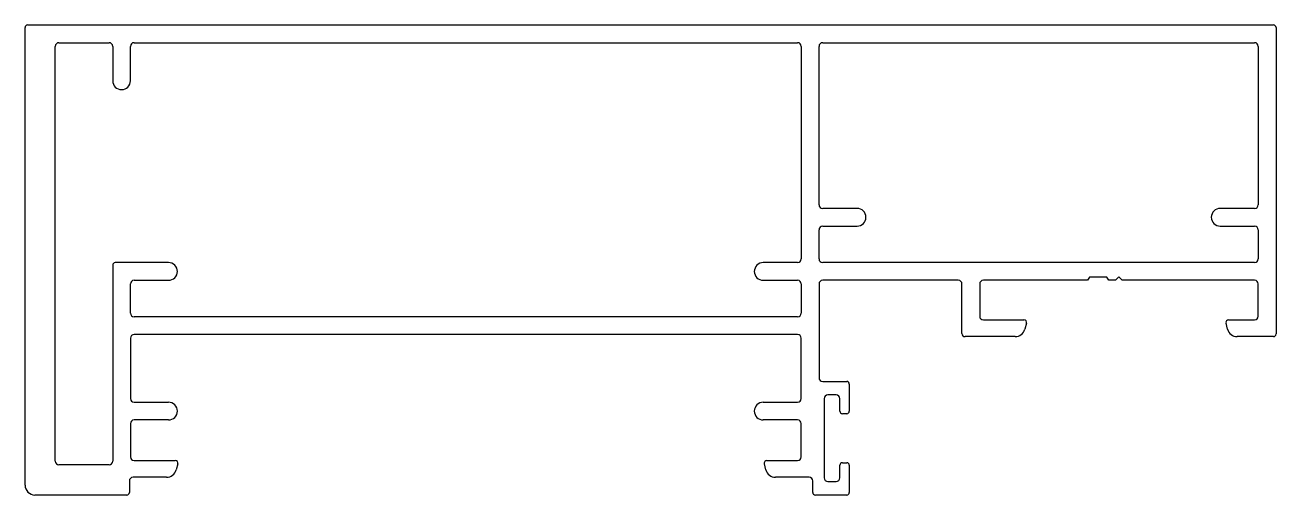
# Model space of a CAD drawing. Extents: x 758 to 878, y 779 to 824.
import ezdxf

# ---------------------------------------------------------------- set-up
doc = ezdxf.new("R2010")
doc.units = 0
doc.layers.get('0').update_dxf_attribs({"linetype": 'CONTINUOUS'})

msp = doc.modelspace()

# ---------------------------------------------------------------- linework, layer by layer
for p, q in [((757.64, 779.82), (757.64, 823.72)), ((757.89, 823.97), (877.29, 823.97)), ((877.54, 823.72), (877.54, 794.32)), ((760.54, 782.12), (760.54, 821.92)), ((760.89, 822.27), (765.69, 822.27)), ((766.04, 821.92), (766.04, 818.62)), ((767.74, 818.62), (767.74, 821.92)), ((768.09, 822.27), (831.69, 822.27)), ((832.04, 821.92), (832.04, 801.52)), ((833.74, 806.72), (833.74, 821.92)), ((834.09, 822.27), (875.49, 822.27)), ((875.84, 821.92), (875.84, 806.72)), ((837.39, 806.37), (834.09, 806.37)), ((875.49, 806.37), (872.19, 806.37)), ((834.09, 804.67), (837.39, 804.67)), ((872.19, 804.67), (875.49, 804.67)), ((833.74, 801.52), (833.74, 804.32)), ((875.84, 804.32), (875.84, 801.52)), ((771.39, 801.17), (766.29, 801.17)), ((831.69, 801.17), (828.39, 801.17)), ((875.49, 801.17), (834.09, 801.17)), ((766.04, 800.92), (766.04, 782.12)), ((859.66, 799.77), (859.46, 799.47)), ((861.31, 799.77), (859.66, 799.77)), ((861.51, 799.47), (861.31, 799.77)), ((862.49, 799.79), (862.17, 799.47)), ((862.81, 799.47), (862.49, 799.79)), ((767.74, 796.32), (767.74, 799.12)), ((768.09, 799.47), (771.39, 799.47)), ((828.39, 799.47), (831.69, 799.47)), ((832.04, 799.12), (832.04, 796.32)), ((833.74, 799.12), (833.74, 790.12)), ((847.09, 799.47), (834.09, 799.47)), ((847.44, 794.37), (847.44, 799.12)), ((849.14, 799.12), (849.14, 796.02)), ((859.46, 799.47), (849.49, 799.47)), ((862.17, 799.47), (861.51, 799.47)), ((875.49, 799.47), (862.81, 799.47)), ((875.84, 796.02), (875.84, 799.12)), ((831.69, 795.97), (768.09, 795.97)), ((849.49, 795.67), (853.38, 795.67)), ((853.62, 795.36), (853.47, 794.77)), ((872.9, 794.77), (872.75, 795.36)), ((872.99, 795.67), (875.49, 795.67)), ((767.74, 793.92), (767.74, 788.12)), ((831.69, 794.27), (768.09, 794.27)), ((832.04, 788.12), (832.04, 793.92)), ((852.55, 794.07), (847.74, 794.07)), ((877.29, 794.07), (873.82, 794.07)), ((834.09, 789.77), (836.39, 789.77)), ((836.64, 789.52), (836.64, 786.92)), ((768.09, 787.77), (771.39, 787.77)), ((828.39, 787.77), (831.69, 787.77)), ((834.24, 788.12), (834.24, 780.52)), ((835.39, 788.47), (834.59, 788.47)), ((835.74, 786.92), (835.74, 788.12)), ((836.39, 786.67), (835.99, 786.67)), ((767.74, 785.72), (767.74, 782.52)), ((771.39, 786.07), (768.09, 786.07)), ((831.69, 786.07), (828.39, 786.07)), ((832.04, 782.52), (832.04, 785.72)), ((765.69, 781.77), (760.89, 781.77)), ((768.09, 782.17), (772.04, 782.17)), ((772.28, 781.86), (772.12, 781.27)), ((828.65, 781.27), (828.5, 781.86)), ((828.74, 782.17), (831.69, 782.17)), ((835.99, 781.97), (836.39, 781.97)), ((771.21, 780.57), (767.99, 780.57)), ((832.79, 780.57), (829.57, 780.57)), ((835.74, 780.52), (835.74, 781.72)), ((836.64, 781.72), (836.64, 779.12)), ((767.64, 780.22), (767.64, 779.12)), ((833.14, 779.12), (833.14, 780.22)), ((834.59, 780.17), (835.39, 780.17)), ((767.39, 778.87), (758.59, 778.87)), ((836.39, 778.87), (833.39, 778.87))]:
    msp.add_line(p, q)
for centre, radius, start, end in [((757.89, 823.72), 0.25, 90, 180), ((877.29, 823.72), 0.25, 0, 90), ((760.89, 821.92), 0.35, 90, 180), ((765.69, 821.92), 0.35, 360, 90), ((768.09, 821.92), 0.35, 90, 180), ((831.69, 821.92), 0.35, 0, 90), ((834.09, 821.92), 0.35, 90, 180), ((875.49, 821.92), 0.35, 0, 90), ((766.89, 818.62), 0.85, 180, 0), ((834.09, 806.72), 0.35, 180, 270), ((837.39, 805.52), 0.85, 270, 90), ((872.19, 805.52), 0.85, 90, 270), ((875.49, 806.72), 0.35, 270, 0), ((834.09, 804.32), 0.35, 90, 180), ((875.49, 804.32), 0.35, 360, 90), ((766.29, 800.92), 0.25, 90, 180), ((771.39, 800.32), 0.85, 270.0001, 90.0001), ((828.39, 800.32), 0.85, 90, 270), ((831.69, 801.52), 0.35, 270, 360), ((834.09, 801.52), 0.35, 180, 270), ((875.49, 801.52), 0.35, 270, 0), ((768.09, 799.12), 0.35, 90, 180), ((831.69, 799.12), 0.35, 0, 90), ((834.09, 799.12), 0.35, 90, 180), ((847.09, 799.12), 0.35, 0, 90), ((849.49, 799.12), 0.35, 90, 180), ((875.49, 799.12), 0.35, 0, 90), ((768.09, 796.32), 0.35, 180, 270), ((831.69, 796.32), 0.35, 270, 0), ((849.49, 796.02), 0.35, 180, 270), ((853.38, 795.42), 0.25, 345, 90), ((872.99, 795.42), 0.25, 90, 195), ((875.49, 796.02), 0.35, 270, 0), ((768.09, 793.92), 0.35, 89.9999, 180.0001), ((831.69, 793.92), 0.35, 0, 90), ((847.74, 794.37), 0.3, 180, 270), ((852.55, 795.02), 0.95, 270, 345), ((873.82, 795.02), 0.95, 195, 270), ((877.29, 794.32), 0.25, 270, 0), ((834.09, 790.12), 0.35, 180, 270), ((836.39, 789.52), 0.25, 360, 90), ((768.09, 788.12), 0.35, 180, 270), ((771.39, 786.92), 0.85, 270, 90), ((828.39, 786.92), 0.85, 90, 270), ((831.69, 788.12), 0.35, 270, 360), ((834.59, 788.12), 0.35, 90, 180), ((835.39, 788.12), 0.35, 360, 90), ((835.99, 786.92), 0.25, 180, 270), ((836.39, 786.92), 0.25, 270, 0), ((768.09, 785.72), 0.35, 90, 180), ((831.69, 785.72), 0.35, 0, 90), ((760.89, 782.12), 0.35, 180, 270), ((765.69, 782.12), 0.35, 270, 0), ((768.09, 782.52), 0.35, 180, 270), ((772.04, 781.92), 0.25, 345, 90), ((828.74, 781.92), 0.25, 90, 195), ((831.69, 782.52), 0.35, 270, 360), ((835.99, 781.72), 0.25, 90, 180), ((836.39, 781.72), 0.25, 0, 90), ((767.99, 780.22), 0.35, 90, 180), ((771.21, 781.52), 0.95, 270, 345), ((829.57, 781.52), 0.95, 195, 270), ((832.79, 780.22), 0.35, 0, 90), ((758.59, 779.82), 0.95, 180, 270), ((834.59, 780.52), 0.35, 180, 270), ((835.39, 780.52), 0.35, 270, 0), ((767.39, 779.12), 0.25, 270, 0), ((833.39, 779.12), 0.25, 180, 270), ((836.39, 779.12), 0.25, 270, 0)]:
    msp.add_arc(centre, radius, start, end)

doc.saveas('drawing.dxf')
